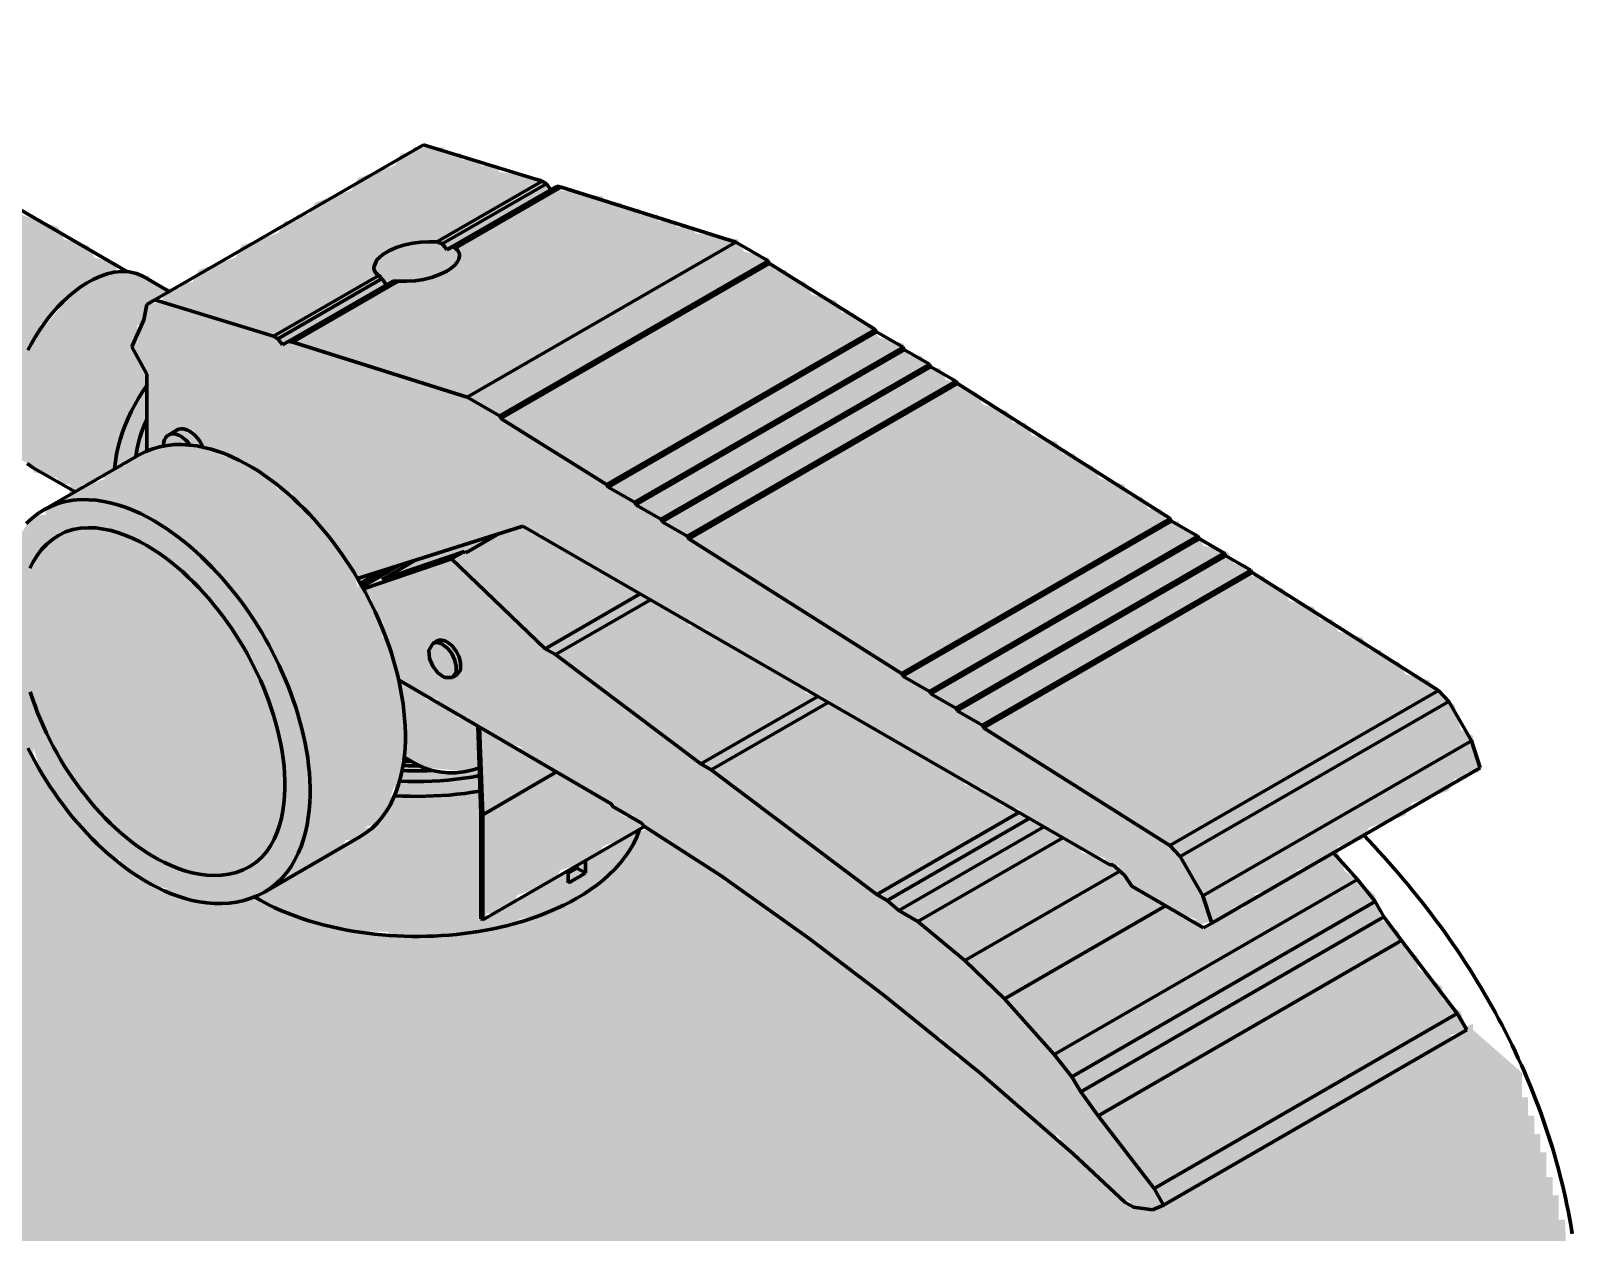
# Model space of a CAD drawing. Header units: millimetres. Extents: x 0 to 420, y 0 to 297.
# Drawn here: x 219.76 to 244.99, y 243.38 to 262.97 of the extents above; entities that cross this region are included whole.
import ezdxf

# ---------------------------------------------------------------- set-up
doc = ezdxf.new("R2010")
doc.units = ezdxf.units.MM
doc.layers.add('01-VISIBLE', color=7, linetype='CONTINUOUS', lineweight=70)
doc.layers.add('13-GRAFICA', color=30, linetype='CONTINUOUS', lineweight=18)

msp = doc.modelspace()

# ---------------------------------------------------------------- hatches: boundary and pattern name
at = {"layer": '13-GRAFICA', "true_color": 0x202020}
h = msp.add_hatch(color=7, dxfattribs=at)
h.dxf.hatch_style = 1
h.paths.add_polyline_path([(208.094, 245.275), (208.094, 258.175), (208.194, 258.175), (208.294, 259.275), (208.394, 259.275), (208.394, 259.475), (208.494, 259.475), (208.494, 259.775), (208.594, 259.775), (208.594, 260.075), (208.694, 260.075), (208.694, 260.275), (208.794, 260.275), (208.794, 260.575), (208.894, 260.575), (208.894, 260.675), (209.094, 260.775), (209.094, 260.975), (209.494, 261.275), (209.494, 261.475), (209.594, 261.475), (209.994, 261.975), (210.194, 261.975), (210.294, 262.175), (210.494, 262.175), (210.494, 262.275), (210.694, 262.275), (210.694, 262.375), (210.894, 262.375), (210.994, 262.575), (211.494, 262.675), (211.494, 262.775), (212.894, 262.875), (212.894, 262.975), (213.794, 262.875), (213.794, 262.775), (214.794, 262.675), (214.794, 262.575), (214.994, 262.575), (214.994, 262.475), (215.194, 262.475), (215.194, 262.375), (215.494, 262.375), (215.494, 262.275), (215.694, 262.275), (215.694, 262.175), (215.894, 262.175), (215.894, 262.075), (216.094, 262.075), (216.094, 261.975), (216.294, 261.975), (216.294, 261.875), (216.894, 261.675), (216.994, 261.475), (217.594, 261.275), (217.694, 261.075), (218.094, 260.975), (218.194, 260.775), (218.794, 260.575), (218.894, 260.375), (219.494, 260.175), (219.594, 259.975), (220.194, 259.775), (220.294, 259.575), (220.694, 259.475), (220.794, 259.275), (221.194, 259.175), (221.094, 258.975), (220.594, 258.875), (220.594, 258.775), (219.894, 258.175), (219.794, 257.775), (219.594, 257.675), (219.494, 256.975), (219.394, 256.975), (219.394, 256.475), (219.494, 256.475), (219.494, 256.175), (219.594, 256.175), (219.594, 256.075), (219.394, 256.075), (219.294, 256.275), (218.894, 256.375), (218.794, 256.575), (218.194, 256.775), (218.094, 256.975), (217.494, 257.175), (217.394, 257.375), (216.794, 257.575), (216.694, 257.775), (216.294, 257.875), (216.194, 258.075), (215.594, 258.275), (215.494, 258.475), (214.894, 258.675), (214.794, 258.875), (214.594, 258.875), (214.594, 258.975), (214.394, 258.975), (214.394, 259.075), (214.094, 259.075), (214.094, 259.175), (213.894, 259.175), (213.894, 259.275), (213.694, 259.275), (213.694, 259.375), (212.794, 259.475), (212.794, 259.375), (212.394, 259.375), (212.394, 259.275), (212.194, 259.275), (212.194, 259.175), (211.994, 259.075), (211.994, 258.875), (211.794, 258.775), (211.694, 258.175), (211.594, 258.175), (211.594, 257.275), (211.494, 257.275), (211.494, 248.775), (211.194, 248.675), (210.494, 247.875), (210.294, 247.875), (210.294, 247.775), (209.494, 247.075), (209.494, 246.875), (209.194, 246.675), (209.194, 246.475), (208.794, 246.175), (208.794, 245.975), (208.494, 245.775), (208.494, 245.575), (208.394, 245.575), (208.194, 245.275)])
at = {"layer": '13-GRAFICA', "true_color": 0xd6d9de}
h = msp.add_hatch(color=7, dxfattribs=at)
h.dxf.hatch_style = 1
h.paths.add_polyline_path([(224.794, 254.375), (224.794, 254.575), (224.194, 255.075), (224.194, 255.275), (224.094, 255.275), (223.994, 255.475), (223.794, 255.475), (223.794, 255.575), (223.494, 255.675), (223.394, 255.875), (223.194, 255.875), (223.194, 255.975), (222.594, 256.175), (222.394, 256.475), (222.094, 256.475), (221.894, 256.175), (221.694, 256.175), (221.694, 257.375), (221.594, 257.375), (221.594, 257.575), (221.494, 257.575), (221.394, 257.875), (221.494, 257.875), (221.594, 258.475), (221.894, 258.575), (221.994, 258.775), (222.194, 258.775), (222.194, 258.875), (222.394, 258.875), (222.494, 259.075), (223.094, 259.275), (223.194, 259.475), (223.794, 259.675), (223.894, 259.875), (224.094, 259.875), (224.094, 259.975), (224.294, 259.975), (224.394, 260.175), (224.994, 260.375), (225.094, 260.575), (225.694, 260.775), (225.794, 260.975), (225.994, 260.975), (225.994, 261.075), (226.494, 261.075), (226.494, 260.975), (226.794, 260.975), (226.794, 260.875), (227.094, 260.875), (227.094, 260.775), (227.394, 260.775), (227.394, 260.675), (228.094, 260.575), (228.194, 260.375), (228.394, 260.475), (228.394, 260.375), (229.094, 260.275), (229.094, 260.175), (229.394, 260.175), (229.394, 260.075), (229.694, 260.075), (229.694, 259.975), (229.994, 259.975), (229.994, 259.875), (230.294, 259.875), (230.294, 259.775), (230.594, 259.775), (230.594, 259.675), (231.294, 259.575), (231.394, 259.375), (231.794, 259.275), (231.894, 259.075), (232.094, 259.075), (232.094, 258.975), (232.394, 258.875), (232.494, 258.675), (232.894, 258.575), (232.994, 258.375), (233.194, 258.375), (233.194, 258.275), (233.494, 258.175), (233.594, 257.975), (233.994, 257.875), (234.094, 257.675), (234.294, 257.675), (234.394, 257.475), (234.594, 257.475), (234.694, 257.275), (234.894, 257.275), (234.894, 257.175), (235.194, 257.075), (235.294, 256.875), (235.694, 256.775), (235.794, 256.575), (235.994, 256.575), (236.094, 256.375), (236.494, 256.275), (236.594, 256.075), (236.794, 256.075), (236.794, 255.975), (237.094, 255.875), (237.194, 255.675), (237.594, 255.575), (237.694, 255.375), (237.894, 255.375), (237.994, 255.175), (238.194, 255.175), (238.294, 254.975), (238.494, 254.975), (238.494, 254.875), (238.794, 254.775), (238.894, 254.575), (239.294, 254.475), (239.394, 254.275), (239.594, 254.275), (239.694, 254.075), (239.894, 254.075), (239.894, 253.975), (240.194, 253.875), (240.294, 253.675), (240.694, 253.575), (240.794, 253.375), (240.994, 253.375), (241.094, 253.175), (241.494, 253.075), (241.594, 252.875), (241.794, 252.875), (241.794, 252.775), (242.094, 252.675), (242.194, 252.475), (242.594, 252.375), (242.594, 252.275), (242.994, 251.975), (243.094, 251.575), (243.294, 251.475), (243.394, 250.875), (243.194, 250.875), (243.194, 250.775), (242.994, 250.775), (242.894, 250.575), (242.294, 250.375), (242.194, 250.175), (241.594, 249.975), (241.494, 249.775), (241.294, 249.775), (241.294, 249.675), (241.094, 249.675), (240.994, 249.475), (240.394, 249.275), (240.294, 249.075), (239.694, 248.875), (239.594, 248.675), (239.394, 248.675), (239.394, 248.575), (238.794, 248.375), (238.794, 248.475), (238.194, 248.675), (238.094, 248.875), (237.694, 248.975), (237.694, 249.175), (237.594, 249.175), (237.494, 249.375), (237.294, 249.375), (237.294, 249.475), (236.694, 249.675), (236.594, 249.875), (236.194, 249.975), (236.094, 250.175), (235.894, 250.175), (235.894, 250.275), (235.494, 250.375), (235.394, 250.575), (234.794, 250.775), (234.694, 250.975), (234.294, 251.075), (234.194, 251.275), (233.594, 251.475), (233.494, 251.675), (232.894, 251.875), (232.794, 252.075), (232.194, 252.275), (232.094, 252.475), (231.694, 252.575), (231.594, 252.775), (230.994, 252.975), (230.894, 253.175), (230.294, 253.375), (230.194, 253.575), (229.594, 253.775), (229.494, 253.975), (229.094, 254.075), (228.994, 254.275), (228.394, 254.475), (228.294, 254.675), (228.094, 254.675), (228.094, 254.775), (227.894, 254.775), (227.894, 254.875), (227.594, 254.875), (227.594, 254.775), (227.294, 254.775), (227.294, 254.675), (226.894, 254.675), (226.894, 254.575), (226.594, 254.575), (226.594, 254.475), (226.294, 254.475), (226.294, 254.375), (225.994, 254.375), (225.994, 254.275), (225.694, 254.275), (225.694, 254.175), (225.394, 254.175), (225.394, 254.075), (224.994, 254.075), (224.994, 254.275)])
h = msp.add_hatch(color=7, dxfattribs=at)
h.dxf.hatch_style = 1
h.paths.add_polyline_path([(220.194, 255.675), (219.794, 255.775), (219.794, 255.875), (219.594, 255.975), (219.594, 256.175), (219.494, 256.175), (219.494, 256.475), (219.394, 256.475), (219.394, 256.975), (219.494, 256.975), (219.594, 257.675), (219.794, 257.775), (219.894, 258.175), (219.994, 258.175), (220.594, 258.875), (221.094, 258.975), (221.094, 259.075), (221.694, 258.975), (221.694, 258.875), (221.994, 258.775), (221.994, 258.675), (221.594, 258.475), (221.594, 258.175), (221.494, 258.175), (221.494, 257.875), (221.394, 257.875), (221.494, 257.575), (221.594, 257.575), (221.594, 257.375), (221.694, 257.375), (221.694, 256.675), (221.594, 256.675), (221.594, 256.375), (221.494, 256.375), (221.494, 255.975), (221.094, 255.875), (220.994, 255.675), (220.794, 255.675), (220.794, 255.575), (220.594, 255.575), (220.594, 255.475), (220.394, 255.475), (220.394, 255.575), (220.194, 255.575)])
h = msp.add_hatch(color=7, dxfattribs=at)
h.dxf.hatch_style = 1
h.paths.add_polyline_path([(221.494, 256.375), (221.594, 256.375), (221.594, 256.675), (221.694, 256.675), (221.694, 256.075), (221.494, 256.075)])
h = msp.add_hatch(color=7, dxfattribs=at)
h.dxf.hatch_style = 1
h.paths.add_polyline_path([(222.594, 256.275), (222.594, 256.175), (221.894, 256.175), (222.094, 256.475), (222.394, 256.475), (222.394, 256.375)])
at = {"layer": '13-GRAFICA', "true_color": 0xffffff}
h = msp.add_hatch(color=7, dxfattribs=at)
h.dxf.hatch_style = 1
h.paths.add_polyline_path([(219.194, 252.675), (219.194, 254.075), (219.294, 254.075), (219.294, 254.375), (219.394, 254.375), (219.394, 254.575), (219.494, 254.575), (219.494, 254.775), (219.594, 254.775), (219.794, 255.075), (219.994, 255.075), (219.994, 255.175), (220.294, 255.275), (220.394, 255.475), (220.994, 255.675), (221.094, 255.875), (221.294, 255.875), (221.294, 255.975), (221.494, 255.975), (221.494, 256.075), (221.694, 256.075), (221.694, 256.175), (222.794, 256.175), (222.794, 256.075), (223.394, 255.875), (223.494, 255.675), (223.694, 255.675), (223.794, 255.475), (223.994, 255.475), (223.994, 255.375), (224.194, 255.275), (224.194, 255.075), (224.794, 254.575), (224.794, 254.375), (224.994, 254.275), (225.094, 253.875), (225.294, 253.775), (225.294, 253.575), (225.394, 253.575), (225.394, 253.375), (225.494, 253.375), (225.494, 253.075), (225.594, 253.075), (225.594, 252.775), (225.694, 252.775), (225.694, 252.375), (225.794, 252.375), (225.794, 251.875), (225.894, 251.875), (225.894, 251.075), (225.794, 251.075), (225.794, 250.675), (225.694, 250.675), (225.494, 250.075), (225.194, 249.975), (225.094, 249.775), (224.894, 249.775), (224.794, 249.575), (224.394, 249.475), (224.294, 249.275), (223.694, 249.075), (223.594, 248.875), (223.294, 248.875), (223.294, 248.775), (222.294, 248.775), (222.294, 248.875), (221.994, 248.875), (221.994, 248.975), (221.594, 249.075), (221.494, 249.275), (221.294, 249.275), (221.194, 249.475), (220.994, 249.475), (220.894, 249.775), (220.194, 250.375), (220.194, 250.575), (219.994, 250.675), (219.794, 251.275), (219.594, 251.375), (219.494, 251.975), (219.394, 251.975), (219.394, 252.175), (219.294, 252.175), (219.294, 252.675)])
at = {"layer": '13-GRAFICA', "true_color": 0xd6d9de}
h = msp.add_hatch(color=7, dxfattribs=at)
h.dxf.hatch_style = 1
h.paths.add_polyline_path([(226.894, 254.575), (226.894, 254.675), (227.294, 254.675), (227.294, 254.775), (227.894, 254.875), (227.894, 254.775), (228.294, 254.675), (228.394, 254.475), (228.994, 254.275), (229.094, 254.075), (229.494, 253.975), (229.594, 253.775), (230.194, 253.575), (230.294, 253.375), (230.494, 253.375), (230.494, 253.275), (230.894, 253.175), (230.994, 252.975), (231.594, 252.775), (231.694, 252.575), (232.094, 252.475), (232.194, 252.275), (232.394, 252.275), (232.394, 252.175), (232.794, 252.075), (232.894, 251.875), (233.494, 251.675), (233.594, 251.475), (234.194, 251.275), (234.294, 251.075), (234.694, 250.975), (234.794, 250.775), (234.994, 250.775), (234.994, 250.675), (235.394, 250.575), (235.494, 250.375), (236.094, 250.175), (236.194, 249.975), (236.594, 249.875), (236.694, 249.675), (236.894, 249.675), (236.894, 249.575), (237.494, 249.375), (237.494, 249.275), (237.694, 249.175), (237.694, 248.975), (238.094, 248.875), (238.194, 248.675), (238.394, 248.675), (238.394, 248.575), (238.594, 248.575), (238.594, 248.475), (238.794, 248.475), (238.794, 248.375), (238.994, 248.375), (238.994, 248.475), (239.594, 248.675), (239.694, 248.875), (239.894, 248.875), (239.894, 248.975), (240.294, 249.075), (240.394, 249.275), (240.594, 249.275), (240.594, 249.375), (240.794, 249.375), (240.794, 249.475), (241.094, 249.575), (241.194, 249.275), (241.694, 248.875), (241.794, 248.475), (242.094, 248.275), (242.094, 248.075), (242.194, 248.075), (242.194, 247.975), (242.394, 247.875), (242.394, 247.675), (242.794, 247.375), (242.794, 247.175), (243.094, 246.975), (243.194, 246.675), (242.894, 246.575), (242.794, 246.375), (242.194, 246.175), (242.094, 245.975), (241.694, 245.875), (241.594, 245.675), (240.994, 245.475), (240.894, 245.275), (240.294, 245.075), (240.194, 244.875), (239.794, 244.775), (239.694, 244.575), (239.094, 244.375), (238.994, 244.175), (238.394, 243.975), (238.294, 243.775), (237.694, 243.775), (237.694, 243.875), (237.394, 243.975), (236.494, 244.975), (236.294, 244.975), (235.694, 245.675), (235.494, 245.675), (235.094, 246.175), (234.894, 246.175), (234.894, 246.275), (234.794, 246.275), (234.594, 246.575), (234.394, 246.575), (233.994, 247.075), (233.794, 247.075), (233.594, 247.375), (233.394, 247.375), (233.194, 247.675), (232.994, 247.675), (232.694, 248.075), (232.494, 248.075), (232.394, 248.275), (232.194, 248.275), (231.994, 248.575), (231.794, 248.575), (231.794, 248.675), (231.494, 248.775), (231.294, 249.075), (231.094, 249.075), (231.094, 249.175), (230.794, 249.275), (230.694, 249.475), (230.294, 249.575), (230.194, 249.775), (229.994, 249.775), (229.894, 249.975), (229.694, 249.975), (229.594, 250.175), (229.394, 250.175), (229.394, 250.275), (229.094, 250.375), (228.994, 250.575), (228.394, 250.775), (228.294, 250.975), (227.894, 251.075), (227.794, 251.275), (227.194, 251.475), (227.094, 251.675), (226.894, 251.675), (226.894, 251.775), (226.794, 251.775), (226.794, 252.475), (226.794, 252.675), (226.794, 254.575)])
h = msp.add_hatch(color=7, dxfattribs=at)
h.dxf.hatch_style = 1
h.paths.add_polyline_path([(226.294, 254.475), (226.594, 254.475), (226.594, 254.575), (226.794, 254.575), (226.794, 252.675), (226.494, 253.075), (226.294, 252.975), (226.294, 254.375)])
at = {"layer": '13-GRAFICA', "true_color": 0xc4c8ce}
h = msp.add_hatch(color=7, dxfattribs=at)
h.dxf.hatch_style = 1
h.paths.add_polyline_path([(211.194, 248.675), (211.394, 248.675), (211.394, 248.775), (211.494, 248.775), (212.094, 249.475), (212.294, 249.475), (212.994, 250.275), (213.194, 250.275), (213.794, 250.975), (213.994, 250.975), (214.694, 251.775), (214.894, 251.775), (215.594, 252.575), (215.794, 252.575), (215.794, 252.675), (215.894, 252.675), (216.494, 253.375), (216.694, 253.375), (217.394, 254.175), (217.694, 254.175), (217.694, 254.275), (218.494, 254.275), (218.494, 254.375), (219.294, 254.375), (219.294, 254.075), (219.194, 254.075), (219.194, 252.675), (219.294, 252.675), (219.294, 252.175), (219.394, 252.175), (219.394, 251.975), (219.494, 251.975), (219.594, 251.375), (219.794, 251.275), (219.794, 251.075), (219.894, 251.075), (219.994, 250.675), (220.194, 250.575), (220.194, 250.375), (220.894, 249.775), (220.994, 249.475), (221.194, 249.475), (221.194, 249.375), (221.494, 249.275), (221.594, 249.075), (221.794, 249.075), (221.794, 248.975), (221.994, 248.975), (221.994, 248.875), (222.294, 248.875), (222.294, 248.775), (223.294, 248.775), (223.294, 248.875), (223.494, 248.875), (223.494, 248.775), (223.694, 248.775), (223.694, 248.675), (223.894, 248.675), (223.894, 248.575), (224.094, 248.575), (224.094, 248.475), (224.894, 248.375), (224.894, 248.275), (226.494, 248.175), (226.494, 248.275), (227.694, 248.375), (227.694, 248.475), (227.994, 248.475), (227.994, 248.575), (228.194, 248.575), (228.194, 248.675), (228.694, 248.775), (228.894, 249.075), (229.094, 249.075), (229.094, 249.175), (229.494, 249.475), (229.594, 249.875), (229.894, 249.975), (229.994, 249.775), (230.194, 249.775), (230.294, 249.575), (230.694, 249.475), (230.794, 249.275), (230.994, 249.275), (231.094, 249.075), (231.294, 249.075), (231.494, 248.775), (231.694, 248.775), (231.794, 248.575), (231.994, 248.575), (232.194, 248.275), (232.394, 248.275), (232.494, 248.075), (232.694, 248.075), (232.994, 247.675), (233.194, 247.675), (233.194, 247.575), (233.294, 247.575), (233.394, 247.375), (233.594, 247.375), (233.794, 247.075), (233.994, 247.075), (234.394, 246.575), (234.594, 246.575), (234.594, 246.475), (234.694, 246.475), (234.894, 246.175), (235.094, 246.175), (235.494, 245.675), (235.694, 245.675), (236.294, 244.975), (236.494, 244.975), (236.494, 244.875), (236.594, 244.875), (237.394, 243.975), (237.594, 243.975), (237.694, 243.775), (238.294, 243.775), (238.394, 243.975), (238.994, 244.175), (239.094, 244.375), (239.694, 244.575), (239.794, 244.775), (240.194, 244.875), (240.294, 245.075), (240.894, 245.275), (240.994, 245.475), (241.594, 245.675), (241.694, 245.875), (242.094, 245.975), (242.194, 246.175), (242.794, 246.375), (242.894, 246.575), (243.094, 246.575), (243.094, 246.675), (243.294, 246.775), (243.294, 246.675), (244.094, 245.975), (244.094, 245.575), (244.194, 245.575), (244.194, 245.275), (244.294, 245.275), (244.294, 244.975), (244.394, 244.975), (244.394, 244.675), (244.494, 244.675), (244.494, 244.275), (244.594, 244.275), (244.594, 243.975), (244.694, 243.975), (244.694, 243.575), (244.794, 243.575), (244.894, 241.675), (244.994, 241.675), (244.994, 239.775), (244.894, 239.775), (244.894, 239.475), (244.794, 239.475), (244.794, 239.175), (244.694, 239.175), (244.694, 238.875), (244.594, 238.875), (244.494, 238.175), (244.394, 238.175), (244.394, 237.875), (244.294, 237.875), (244.194, 237.375), (243.994, 237.275), (243.994, 237.075), (243.694, 236.875), (243.694, 236.675), (243.294, 236.375), (243.294, 236.175), (242.994, 235.975), (242.994, 235.775), (242.594, 235.475), (242.594, 235.275), (242.494, 235.275), (242.094, 234.775), (241.894, 234.775), (241.694, 234.475), (241.494, 234.475), (241.394, 234.275), (241.194, 234.275), (240.994, 233.975), (240.794, 233.975), (240.594, 233.675), (240.394, 233.675), (240.194, 233.375), (239.994, 233.375), (239.994, 233.275), (239.894, 233.275), (239.794, 233.075), (239.594, 233.075), (239.494, 232.875), (238.994, 232.775), (238.994, 232.675), (238.794, 232.675), (238.794, 232.575), (238.594, 232.575), (238.594, 232.475), (238.394, 232.475), (238.394, 232.375), (238.194, 232.375), (238.194, 232.275), (237.894, 232.275), (237.894, 232.175), (237.694, 232.175), (237.694, 232.075), (237.494, 232.075), (237.494, 231.975), (237.294, 231.975), (237.294, 231.875), (236.994, 231.875), (236.994, 231.775), (236.794, 231.775), (236.794, 231.675), (236.594, 231.675), (236.594, 231.575), (236.394, 231.575), (236.394, 231.475), (236.194, 231.475), (236.194, 231.375), (235.894, 231.375), (235.894, 231.275), (235.594, 231.275), (235.594, 231.175), (235.194, 231.175), (235.194, 231.075), (234.794, 231.075), (234.794, 230.975), (234.394, 230.975), (234.394, 230.875), (233.694, 230.775), (233.694, 230.675), (233.294, 230.675), (233.294, 230.575), (232.894, 230.575), (232.894, 230.475), (232.494, 230.475), (232.494, 230.375), (232.094, 230.375), (232.094, 230.275), (231.694, 230.275), (231.694, 230.175), (229.894, 230.075), (229.894, 229.975), (228.994, 229.975), (228.994, 229.875), (227.994, 229.875), (227.994, 229.775), (222.494, 229.875), (222.494, 229.975), (221.894, 229.975), (221.894, 230.075), (221.394, 230.075), (221.394, 230.175), (220.794, 230.175), (220.794, 230.275), (220.294, 230.275), (220.294, 230.375), (219.694, 230.375), (219.694, 230.475), (219.094, 230.475), (219.094, 230.575), (218.094, 230.675), (218.094, 230.775), (217.894, 230.775), (217.894, 230.875), (217.594, 230.875), (217.594, 230.975), (217.294, 230.975), (217.294, 231.075), (216.994, 231.075), (216.994, 231.175), (216.094, 231.375), (216.094, 231.475), (215.894, 231.475), (215.894, 231.575), (215.594, 231.575), (215.594, 231.675), (215.294, 231.675), (215.294, 231.775), (214.394, 231.975), (214.394, 232.075), (213.994, 232.175), (213.894, 232.375), (213.294, 232.575), (213.194, 232.775), (212.794, 232.875), (212.694, 233.075), (212.494, 233.075), (212.494, 233.175), (212.094, 233.275), (211.994, 233.475), (211.794, 233.475), (211.794, 233.575), (211.394, 233.675), (211.294, 233.875), (211.094, 233.875), (210.094, 234.975), (209.894, 234.975), (209.894, 235.075), (208.694, 236.175), (208.694, 236.375), (208.494, 236.475), (208.494, 236.675), (208.394, 236.675), (208.394, 236.875), (208.294, 236.875), (208.294, 237.075), (208.194, 237.075), (207.994, 237.675), (207.794, 237.775), (207.794, 237.975), (207.694, 237.975), (207.694, 238.175), (207.594, 238.175), (207.594, 238.375), (207.494, 238.375), (207.494, 238.575), (207.394, 238.575), (207.394, 238.875), (207.294, 238.875), (207.294, 239.875), (207.194, 239.875), (207.194, 240.775), (207.094, 240.775), (207.094, 242.475), (207.194, 242.475), (207.194, 242.875), (207.294, 242.875), (207.294, 243.175), (207.394, 243.175), (207.394, 243.475), (207.494, 243.475), (207.494, 243.875), (207.594, 243.875), (207.794, 244.775), (207.894, 244.775), (207.894, 244.975), (208.094, 245.075), (208.094, 245.275), (208.494, 245.575), (208.494, 245.775), (208.794, 245.975), (208.794, 246.175), (209.194, 246.475), (209.194, 246.675), (209.494, 246.875), (209.494, 247.075), (209.594, 247.075), (210.294, 247.875), (210.494, 247.875)])
at = {"layer": '13-GRAFICA', "true_color": 0xd6d9de}
h = msp.add_hatch(color=7, dxfattribs=at)
h.dxf.hatch_style = 1
h.paths.add_polyline_path([(225.694, 252.775), (225.594, 252.775), (225.494, 253.375), (225.394, 253.375), (225.294, 253.775), (225.094, 253.875), (225.094, 254.075), (225.394, 254.075), (225.394, 254.175), (225.694, 254.175), (225.694, 254.275), (225.994, 254.275), (225.994, 254.375), (226.294, 254.375), (226.294, 252.975), (226.294, 252.575), (226.294, 252.1), (225.994, 252.175), (225.894, 252.375), (225.694, 252.375)])
h = msp.add_hatch(color=7, dxfattribs=at)
h.dxf.hatch_style = 1
h.paths.add_polyline_path([(226.494, 252.375), (226.494, 252.475), (226.294, 252.575), (226.294, 252.975), (226.394, 252.975), (226.394, 253.075), (226.794, 252.775), (226.794, 252.475)])
h = msp.add_hatch(color=7, dxfattribs=at)
h.dxf.hatch_style = 1
h.paths.add_polyline_path([(226.694, 251.775), (226.594, 251.975), (226.394, 251.975), (226.394, 252.075), (226.294, 252.1), (226.294, 252.575), (226.394, 252.575), (226.494, 252.375), (226.794, 252.475), (226.794, 251.775)])
h = msp.add_hatch(color=7, dxfattribs=at)
h.dxf.hatch_style = 1
h.paths.add_polyline_path([(225.794, 252.375), (225.894, 252.375), (225.994, 252.175), (226.194, 252.175), (226.194, 252.075), (226.594, 251.975), (226.694, 251.775), (227.094, 251.675), (227.094, 250.975), (226.994, 250.975), (226.994, 250.875), (225.994, 250.975), (225.994, 251.075), (225.894, 251.075), (225.894, 251.875), (225.794, 251.875)])
at = {"layer": '13-GRAFICA', "true_color": 0xc81e2d}
h = msp.add_hatch(color=7, dxfattribs=at)
h.dxf.hatch_style = 1
h.paths.add_polyline_path([(227.094, 248.475), (227.094, 251.575), (227.394, 251.475), (227.394, 251.375), (227.594, 251.375), (227.594, 251.275), (227.794, 251.275), (227.894, 251.075), (228.294, 250.975), (228.394, 250.775), (228.994, 250.575), (229.094, 250.375), (229.294, 250.375), (229.394, 250.175), (229.694, 250.075), (229.694, 249.875), (229.094, 249.675), (228.994, 249.475), (228.394, 249.275), (228.294, 249.075), (227.694, 248.875), (227.594, 248.675), (227.394, 248.675), (227.394, 248.575), (227.194, 248.575), (227.194, 248.475)])
at = {"layer": '13-GRAFICA', "true_color": 0xc4c8ce}
h = msp.add_hatch(color=7, dxfattribs=at)
h.dxf.hatch_style = 1
h.paths.add_polyline_path([(224.094, 248.475), (224.094, 248.575), (223.894, 248.575), (223.894, 248.675), (223.694, 248.675), (223.694, 248.775), (223.494, 248.775), (223.494, 248.875), (223.594, 248.875), (223.694, 249.075), (224.294, 249.275), (224.394, 249.475), (224.794, 249.575), (224.794, 249.675), (225.094, 249.775), (225.194, 249.975), (225.394, 249.975), (225.494, 250.275), (225.594, 250.275), (225.594, 250.475), (225.694, 250.475), (225.694, 250.675), (225.794, 250.675), (225.794, 250.975), (226.294, 250.975), (226.294, 250.875), (226.994, 250.875), (226.994, 250.975), (227.094, 250.975), (227.094, 248.475), (229.594, 249.875), (229.494, 249.475), (229.394, 249.475), (229.094, 249.075), (228.894, 249.075), (228.694, 248.775), (228.194, 248.675), (228.194, 248.575), (227.694, 248.475), (227.694, 248.375), (226.494, 248.275), (226.494, 248.175), (225.594, 248.175), (225.594, 248.275), (224.894, 248.275), (224.894, 248.375)])

# ---------------------------------------------------------------- linework, layer by layer
at = {"layer": '01-VISIBLE'}
for p, q in [((221.331, 259.046), (216.315, 261.942)), ((226.161, 261.117), (221.777, 258.586)), ((228.1, 260.523), (226.161, 261.117)), ((228.1, 260.523), (226.381, 259.531)), ((228.172, 260.482), (226.469, 259.499)), ((228.172, 260.482), (228.1, 260.523)), ((228.244, 260.384), (228.172, 260.482)), ((228.34, 260.44), (226.633, 259.455)), ((228.412, 260.426), (226.686, 259.429)), ((228.412, 260.426), (228.34, 260.44)), ((231.262, 259.527), (228.412, 260.426)), ((226.878, 256.996), (231.262, 259.527)), ((231.788, 259.223), (231.262, 259.527)), ((227.404, 256.692), (231.788, 259.223)), ((231.812, 259.182), (231.788, 259.223)), ((222.012, 258.722), (221.592, 258.965)), ((225.434, 258.984), (223.715, 257.992)), ((227.428, 256.651), (231.812, 259.182)), ((233.536, 258.103), (231.812, 259.182)), ((225.49, 258.933), (223.788, 257.95)), ((225.662, 258.894), (223.956, 257.909)), ((225.755, 258.892), (224.028, 257.895)), ((221.645, 258.51), (221.597, 258.261)), ((221.777, 258.586), (221.645, 258.51)), ((223.715, 257.992), (221.777, 258.586)), ((221.597, 258.261), (221.405, 257.819)), ((223.788, 257.95), (223.715, 257.992)), ((223.86, 257.853), (223.788, 257.95)), ((233.536, 258.103), (229.152, 255.572)), ((233.56, 258.063), (229.176, 255.532)), ((233.56, 258.063), (233.536, 258.103)), ((233.991, 257.814), (233.56, 258.063)), ((221.405, 257.819), (221.645, 257.376)), ((223.956, 257.909), (223.86, 257.853)), ((224.028, 257.895), (223.956, 257.909)), ((226.878, 256.996), (224.028, 257.895)), ((233.991, 257.814), (229.607, 255.283)), ((234.015, 257.772), (229.631, 255.241)), ((234.015, 257.772), (233.991, 257.814)), ((234.422, 257.537), (234.015, 257.772)), ((234.422, 257.537), (230.038, 255.006)), ((234.446, 257.496), (230.062, 254.964)), ((234.446, 257.496), (234.422, 257.537)), ((234.854, 257.26), (234.446, 257.496)), ((221.645, 257.376), (221.645, 256.119)), ((234.854, 257.26), (230.47, 254.729)), ((234.878, 257.219), (230.494, 254.688)), ((234.878, 257.219), (234.854, 257.26)), ((238.35, 255.02), (234.878, 257.219)), ((227.404, 256.692), (226.878, 256.996)), ((227.428, 256.651), (227.404, 256.692)), ((222.001, 256.381), (222.142, 256.463)), ((229.152, 255.572), (227.428, 256.651)), ((221.522, 256.057), (219.967, 255.159)), ((220.475, 255.453), (219.792, 255.847)), ((229.176, 255.532), (229.152, 255.572)), ((229.607, 255.283), (229.176, 255.532)), ((229.631, 255.241), (229.607, 255.283)), ((230.038, 255.006), (229.631, 255.241)), ((230.062, 254.964), (230.038, 255.006)), ((230.47, 254.729), (230.062, 254.964)), ((238.35, 255.02), (233.966, 252.489)), ((238.374, 254.978), (233.99, 252.447)), ((238.374, 254.978), (238.35, 255.02)), ((238.805, 254.729), (238.374, 254.978)), ((225.086, 254.041), (227.787, 254.895)), ((227.4, 254.773), (226.855, 254.458)), ((227.787, 254.895), (237.365, 249.365)), ((230.494, 254.688), (230.47, 254.729)), ((233.966, 252.489), (230.494, 254.688)), ((238.805, 254.729), (234.421, 252.198)), ((238.829, 254.688), (234.445, 252.157)), ((238.829, 254.688), (238.805, 254.729)), ((239.235, 254.453), (238.829, 254.688)), ((225.489, 254.026), (226.831, 254.48)), ((226.619, 254.358), (226.831, 254.48)), ((226.831, 254.48), (226.855, 254.458)), ((239.235, 254.453), (234.851, 251.922)), ((239.259, 254.412), (234.875, 251.881)), ((239.259, 254.412), (239.235, 254.453)), ((239.666, 254.177), (239.259, 254.412)), ((225.132, 253.962), (225.489, 254.168)), ((225.135, 253.957), (225.515, 254.176)), ((225.137, 253.953), (225.535, 254.183)), ((225.139, 253.95), (225.55, 254.187)), ((225.14, 253.948), (225.56, 254.191)), ((225.772, 254.257), (225.164, 253.906)), ((226.619, 254.358), (225.183, 253.871)), ((225.73, 254.244), (225.184, 253.929)), ((225.489, 254.026), (226.034, 254.341)), ((228.15, 252.894), (226.619, 254.358)), ((239.666, 254.177), (235.282, 251.645)), ((239.69, 254.135), (239.666, 254.177)), ((225.15, 253.931), (225.184, 253.929)), ((239.69, 254.135), (235.306, 251.604)), ((242.732, 252.214), (239.69, 254.135)), ((228.15, 252.894), (229.702, 253.79)), ((228.319, 252.797), (229.87, 253.692)), ((226.316, 252.98), (226.387, 253.021)), ((228.319, 252.797), (228.15, 252.894)), ((230.689, 251.013), (228.319, 252.797)), ((226.636, 252.426), (226.707, 252.466)), ((233.99, 252.447), (233.966, 252.489)), ((234.421, 252.198), (233.99, 252.447)), ((225.758, 252.389), (229.228, 250.363)), ((234.445, 252.157), (234.421, 252.198)), ((234.851, 251.922), (234.445, 252.157)), ((242.732, 252.214), (238.348, 249.683)), ((242.899, 252.034), (242.732, 252.214)), ((232.6, 252.117), (230.689, 251.013)), ((232.768, 252.019), (230.857, 250.916)), ((234.875, 251.881), (234.851, 251.922)), ((242.899, 252.034), (238.515, 249.503)), ((243.271, 251.391), (242.899, 252.034)), ((227.102, 250.202), (227.051, 251.634)), ((235.282, 251.645), (234.875, 251.881)), ((235.306, 251.604), (235.282, 251.645)), ((227.079, 251.617), (227.131, 250.186)), ((238.348, 249.683), (235.306, 251.604)), ((243.271, 251.391), (238.887, 248.86)), ((243.414, 250.948), (243.271, 251.391)), ((225.849, 251.122), (226.052, 251.004)), ((228.337, 250.883), (227.131, 250.186)), ((230.857, 250.916), (230.689, 251.013)), ((233.563, 248.884), (230.857, 250.916)), ((243.414, 250.948), (239.03, 248.417)), ((227.102, 248.487), (227.102, 250.202)), ((227.131, 250.186), (227.131, 248.471)), ((229.228, 250.363), (229.252, 250.321)), ((229.252, 250.321), (229.732, 250.044)), ((235.881, 250.222), (233.563, 248.884)), ((236.049, 250.125), (233.731, 248.787)), ((229.769, 249.994), (227.131, 248.471)), ((229.732, 250.044), (229.756, 250.003)), ((229.756, 250.003), (231.024, 249.187)), ((236.288, 249.987), (233.922, 248.621)), ((225.122, 249.822), (223.567, 248.924)), ((236.599, 249.807), (234.233, 248.441)), ((238.515, 249.503), (238.348, 249.683)), ((228.806, 249.235), (228.806, 249.438)), ((237.365, 249.365), (237.414, 249.365)), ((237.414, 249.365), (237.606, 249.198)), ((238.887, 248.86), (238.515, 249.503)), ((241.41, 249.128), (241.02, 249.566)), ((228.523, 249.23), (228.668, 249.314)), ((228.523, 249.072), (228.523, 249.275)), ((228.668, 249.314), (228.668, 249.358)), ((228.668, 249.314), (228.806, 249.235)), ((231.024, 249.187), (232.461, 248.165)), ((237.529, 249.265), (234.999, 247.805)), ((241.41, 249.128), (236.46, 246.27)), ((237.606, 249.198), (237.725, 249.019)), ((241.697, 248.768), (241.41, 249.128)), ((233.731, 248.787), (233.563, 248.884)), ((237.725, 249.019), (238.898, 248.341)), ((239.03, 248.417), (238.887, 248.86)), ((233.922, 248.621), (233.731, 248.787)), ((234.233, 248.441), (233.922, 248.621)), ((238.275, 248.701), (235.646, 247.183)), ((241.697, 248.768), (236.747, 245.91)), ((241.841, 248.52), (241.697, 248.768)), ((227.131, 248.471), (227.102, 248.487)), ((234.999, 247.805), (234.233, 248.441)), ((241.841, 248.52), (236.892, 245.662)), ((238.898, 248.341), (239.03, 248.417)), ((242.129, 248.132), (241.841, 248.52)), ((232.461, 248.165), (233.683, 247.237)), ((242.129, 248.132), (237.179, 245.274)), ((243.039, 246.943), (242.129, 248.132)), ((235.646, 247.183), (234.999, 247.805)), ((233.683, 247.237), (235.24, 245.979)), ((236.46, 246.27), (235.646, 247.183)), ((243.039, 246.943), (238.09, 244.085)), ((243.195, 246.674), (243.039, 246.943)), ((243.195, 246.674), (238.245, 243.816)), ((236.747, 245.91), (236.46, 246.27)), ((235.24, 245.979), (236.771, 244.652)), ((236.892, 245.662), (236.747, 245.91)), ((237.179, 245.274), (236.892, 245.662)), ((238.09, 244.085), (237.179, 245.274)), ((236.771, 244.652), (237.61, 243.864)), ((238.245, 243.816), (238.09, 244.085)), ((237.61, 243.864), (237.754, 243.781)), ((238.065, 243.74), (238.245, 243.816)), ((237.754, 243.781), (238.065, 243.74))]:
    msp.add_line(p, q, dxfattribs=at)
for points in [[(225.352, 259.119), (225.402, 259.238), (225.498, 259.326), (225.611, 259.394), (225.733, 259.445), (225.859, 259.484), (225.987, 259.512), (226.118, 259.53), (226.249, 259.536), (226.381, 259.531)], [(226.469, 259.499), (226.455, 259.505), (226.44, 259.51), (226.426, 259.516), (226.411, 259.521), (226.396, 259.526), (226.381, 259.531)], [(226.469, 259.499), (226.483, 259.484), (226.496, 259.468), (226.509, 259.453), (226.522, 259.437), (226.534, 259.421), (226.547, 259.405)], [(226.547, 259.405), (226.561, 259.413), (226.576, 259.421), (226.59, 259.43), (226.605, 259.438), (226.619, 259.446), (226.633, 259.455)], [(226.752, 259.305), (226.741, 259.251), (226.715, 259.201), (226.68, 259.158), (226.639, 259.12), (226.594, 259.087), (226.547, 259.057)], [(226.633, 259.455), (226.642, 259.451), (226.651, 259.447), (226.66, 259.443), (226.669, 259.439), (226.677, 259.434), (226.686, 259.429)], [(226.686, 259.429), (226.703, 259.413), (226.719, 259.395), (226.733, 259.375), (226.743, 259.353), (226.75, 259.329), (226.752, 259.305)], [(219.705, 257.763), (219.762, 257.872), (219.823, 257.978), (219.889, 258.082), (219.958, 258.183), (220.032, 258.281), (220.109, 258.376), (220.191, 258.468), (220.277, 258.556), (220.367, 258.639), (220.461, 258.718), (220.559, 258.791), (220.662, 258.858), (220.769, 258.917), (220.881, 258.968), (220.997, 259.009), (221.116, 259.036), (221.238, 259.049), (221.361, 259.042), (221.48, 259.015), (221.592, 258.965)], [(225.434, 258.984), (225.412, 259.001), (225.393, 259.02), (225.376, 259.041), (225.363, 259.065), (225.355, 259.091), (225.352, 259.119)], [(225.434, 258.984), (225.443, 258.975), (225.452, 258.966), (225.461, 258.958), (225.47, 258.949), (225.48, 258.941), (225.49, 258.933)], [(226.547, 259.057), (226.424, 258.998), (226.295, 258.952), (226.162, 258.92), (226.027, 258.898), (225.891, 258.889), (225.755, 258.892)], [(225.557, 258.833), (225.545, 258.849), (225.533, 258.866), (225.522, 258.882), (225.511, 258.899), (225.5, 258.916), (225.49, 258.933)], [(225.755, 258.892), (225.739, 258.892), (225.724, 258.892), (225.708, 258.892), (225.693, 258.892), (225.678, 258.893), (225.662, 258.894)], [(221.121, 255.826), (221.134, 255.948), (221.154, 256.07), (221.181, 256.19), (221.213, 256.309), (221.25, 256.426), (221.293, 256.541), (221.341, 256.655), (221.393, 256.766), (221.45, 256.876), (221.511, 256.983), (221.576, 257.087), (221.645, 257.189)], [(221.47, 256.027), (221.484, 256.132), (221.505, 256.235), (221.532, 256.338), (221.565, 256.438), (221.602, 256.537), (221.645, 256.634)], [(222.142, 256.463), (222.175, 256.476), (222.209, 256.482), (222.244, 256.48), (222.278, 256.472), (222.311, 256.459), (222.342, 256.443)], [(222.342, 256.443), (222.391, 256.41), (222.434, 256.372), (222.474, 256.329), (222.51, 256.283), (222.541, 256.234), (222.568, 256.182)], [(225.122, 249.822), (225.224, 249.888), (225.319, 249.963), (225.405, 250.047), (225.484, 250.139), (225.554, 250.238), (225.617, 250.342), (225.671, 250.45), (225.718, 250.562), (225.757, 250.676), (225.79, 250.793), (225.816, 250.911), (225.837, 251.03), (225.852, 251.15), (225.862, 251.271), (225.867, 251.392), (225.868, 251.513), (225.864, 251.634), (225.856, 251.755), (225.845, 251.875), (225.83, 251.995), (225.812, 252.115), (225.79, 252.234), (225.766, 252.353), (225.738, 252.471), (225.708, 252.588), (225.675, 252.704), (225.639, 252.82), (225.601, 252.935), (225.56, 253.049), (225.517, 253.162), (225.471, 253.274), (225.424, 253.385), (225.374, 253.496), (225.322, 253.605), (225.267, 253.713), (225.211, 253.82), (225.152, 253.926), (225.092, 254.031), (225.029, 254.135), (224.965, 254.237), (224.898, 254.338), (224.83, 254.438), (224.759, 254.536), (224.687, 254.633), (224.612, 254.729), (224.536, 254.823), (224.457, 254.915), (224.377, 255.006), (224.295, 255.095), (224.21, 255.181), (224.124, 255.266), (224.036, 255.349), (223.945, 255.43), (223.853, 255.508), (223.759, 255.584), (223.662, 255.657), (223.563, 255.727), (223.462, 255.794), (223.359, 255.857), (223.254, 255.917), (223.147, 255.973), (223.037, 256.025), (222.926, 256.072), (222.812, 256.114), (222.697, 256.15), (222.579, 256.18), (222.461, 256.203), (222.34, 256.218), (222.22, 256.225), (222.099, 256.224), (221.978, 256.212), (221.859, 256.19), (221.743, 256.157), (221.63, 256.112), (221.522, 256.057)], [(221.918, 256.202), (221.92, 256.236), (221.926, 256.27), (221.936, 256.303), (221.952, 256.334), (221.974, 256.36), (222.001, 256.381)], [(222.001, 256.381), (222.033, 256.395), (222.068, 256.4), (222.103, 256.398), (222.137, 256.39), (222.17, 256.378), (222.201, 256.361)], [(222.201, 256.361), (222.231, 256.342), (222.259, 256.321), (222.286, 256.297), (222.311, 256.272), (222.335, 256.245), (222.357, 256.217)], [(219.792, 255.847), (219.693, 255.919)], [(221.767, 254.981), (221.656, 255.042), (221.543, 255.098), (221.428, 255.15), (221.311, 255.197), (221.191, 255.237), (221.069, 255.271), (220.946, 255.298), (220.821, 255.316), (220.695, 255.326), (220.569, 255.327), (220.443, 255.316), (220.319, 255.295), (220.197, 255.262), (220.079, 255.216), (219.967, 255.159)], [(219.679, 254.937), (219.768, 255.02), (219.864, 255.094), (219.967, 255.159)], [(223.567, 248.924), (223.669, 248.99), (223.764, 249.066), (223.851, 249.151), (223.93, 249.243), (224.001, 249.343), (224.063, 249.447), (224.117, 249.556), (224.164, 249.669), (224.203, 249.784), (224.236, 249.901), (224.262, 250.02), (224.282, 250.14), (224.297, 250.261), (224.307, 250.383), (224.312, 250.504), (224.312, 250.626), (224.308, 250.748), (224.3, 250.869), (224.288, 250.991), (224.273, 251.112), (224.254, 251.232), (224.232, 251.352), (224.207, 251.471), (224.178, 251.589), (224.147, 251.707), (224.114, 251.824), (224.077, 251.94), (224.038, 252.056), (223.997, 252.17), (223.953, 252.284), (223.907, 252.397), (223.859, 252.508), (223.808, 252.619), (223.755, 252.729), (223.7, 252.838), (223.643, 252.945), (223.583, 253.051), (223.522, 253.157), (223.459, 253.261), (223.393, 253.363), (223.326, 253.465), (223.256, 253.565), (223.185, 253.664), (223.111, 253.761), (223.036, 253.856), (222.959, 253.95), (222.879, 254.043), (222.798, 254.133), (222.715, 254.222), (222.629, 254.309), (222.542, 254.394), (222.452, 254.476), (222.361, 254.557), (222.267, 254.635), (222.171, 254.71), (222.073, 254.782), (221.973, 254.852), (221.871, 254.918), (221.767, 254.981)], [(219.735, 254.206), (219.79, 254.314), (219.855, 254.416), (219.929, 254.512), (220.013, 254.599), (220.106, 254.677), (220.207, 254.743)], [(221.647, 254.577), (221.536, 254.638), (221.422, 254.693), (221.306, 254.743), (221.187, 254.786), (221.066, 254.821), (220.942, 254.847), (220.817, 254.864), (220.691, 254.869), (220.565, 254.86), (220.44, 254.837), (220.32, 254.799), (220.207, 254.743)], [(223.327, 249.339), (223.428, 249.407), (223.518, 249.488), (223.598, 249.58), (223.667, 249.68), (223.726, 249.786), (223.774, 249.898), (223.814, 250.013), (223.845, 250.13), (223.869, 250.25), (223.886, 250.37), (223.897, 250.491), (223.902, 250.613), (223.902, 250.735), (223.897, 250.856), (223.887, 250.977), (223.874, 251.098), (223.856, 251.219), (223.834, 251.338), (223.809, 251.457), (223.781, 251.576), (223.75, 251.693), (223.715, 251.81), (223.678, 251.926), (223.637, 252.04), (223.594, 252.154), (223.549, 252.267), (223.5, 252.379), (223.45, 252.489), (223.396, 252.599), (223.341, 252.707), (223.283, 252.814), (223.223, 252.919), (223.16, 253.024), (223.095, 253.127), (223.028, 253.228), (222.959, 253.328), (222.887, 253.426), (222.813, 253.523), (222.737, 253.618), (222.659, 253.711), (222.579, 253.803), (222.496, 253.892), (222.411, 253.979), (222.324, 254.064), (222.234, 254.146), (222.142, 254.226), (222.048, 254.303), (221.951, 254.377), (221.852, 254.447), (221.751, 254.514), (221.647, 254.577)], [(226.636, 252.426), (226.506, 252.426), (226.397, 252.503), (226.316, 252.61), (226.264, 252.734), (226.252, 252.867), (226.316, 252.98)], [(226.316, 252.98), (226.342, 252.991), (226.37, 252.995), (226.398, 252.993), (226.425, 252.987), (226.451, 252.977), (226.476, 252.964)], [(226.387, 253.021), (226.413, 253.031), (226.44, 253.036), (226.468, 253.034), (226.496, 253.028), (226.522, 253.018), (226.547, 253.005)], [(226.476, 252.964), (226.559, 252.898), (226.624, 252.814), (226.672, 252.719), (226.699, 252.617), (226.695, 252.511), (226.636, 252.426)], [(226.547, 253.005), (226.63, 252.939), (226.695, 252.855), (226.743, 252.76), (226.77, 252.657), (226.766, 252.552), (226.707, 252.466)], [(223.327, 249.339), (223.219, 249.285), (223.105, 249.243), (222.987, 249.215), (222.867, 249.198), (222.747, 249.193), (222.626, 249.199), (222.506, 249.214), (222.387, 249.239), (222.27, 249.27), (222.156, 249.309), (222.043, 249.354), (221.933, 249.405), (221.826, 249.461), (221.721, 249.521), (221.618, 249.585), (221.518, 249.654), (221.421, 249.725), (221.325, 249.8), (221.233, 249.878), (221.142, 249.959), (221.054, 250.042), (220.969, 250.127), (220.885, 250.215), (220.804, 250.305), (220.725, 250.397), (220.649, 250.491), (220.575, 250.586), (220.502, 250.683), (220.433, 250.782), (220.365, 250.883), (220.3, 250.985), (220.237, 251.088), (220.177, 251.193), (220.119, 251.3), (220.063, 251.407), (220.009, 251.516), (219.959, 251.626), (219.91, 251.737), (219.865, 251.849), (219.822, 251.962), (219.782, 252.076), (219.744, 252.191)], [(223.567, 248.924), (223.459, 248.868), (223.347, 248.822), (223.231, 248.785), (223.112, 248.759), (222.992, 248.742), (222.871, 248.735), (222.749, 248.736), (222.628, 248.746), (222.508, 248.763), (222.389, 248.787), (222.272, 248.818), (222.156, 248.855), (222.042, 248.897), (221.931, 248.944), (221.821, 248.996), (221.713, 249.053), (221.608, 249.113), (221.504, 249.177), (221.403, 249.244), (221.304, 249.314), (221.208, 249.388), (221.113, 249.464), (221.02, 249.542), (220.93, 249.623), (220.842, 249.707), (220.755, 249.792), (220.671, 249.88), (220.589, 249.969), (220.509, 250.06), (220.431, 250.153), (220.354, 250.248), (220.28, 250.344), (220.208, 250.442), (220.138, 250.541), (220.07, 250.642), (220.004, 250.744), (219.941, 250.847), (219.879, 250.951), (219.819, 251.057), (219.762, 251.164), (219.706, 251.272)], [(225.815, 250.906), (225.896, 250.903), (225.977, 250.901), (226.058, 250.901), (226.14, 250.901), (226.221, 250.903), (226.302, 250.907)], [(225.83, 250.988), (225.874, 250.986), (225.917, 250.985), (225.961, 250.984), (226.004, 250.983), (226.048, 250.983), (226.092, 250.983)], [(225.84, 251.055), (225.862, 251.055), (225.884, 251.054), (225.905, 251.053), (225.927, 251.052), (225.949, 251.052), (225.97, 251.051)], [(227.076, 250.952), (226.95, 250.911), (226.821, 250.884), (226.69, 250.871), (226.558, 250.87), (226.426, 250.883), (226.297, 250.908), (226.171, 250.948), (226.052, 251.004)], [(225.774, 250.734), (225.905, 250.729), (226.037, 250.727), (226.168, 250.729), (226.299, 250.733), (226.43, 250.74), (226.561, 250.75), (226.691, 250.764), (226.821, 250.78), (226.951, 250.8), (227.08, 250.823)], [(225.691, 250.495), (225.818, 250.489), (225.946, 250.486), (226.073, 250.485), (226.201, 250.487), (226.328, 250.491), (226.456, 250.498), (226.583, 250.507), (226.71, 250.519), (226.837, 250.534), (226.963, 250.551), (227.089, 250.571)], [(228.668, 248.824), (228.779, 248.891), (228.887, 248.963), (228.992, 249.038), (229.094, 249.119), (229.191, 249.204), (229.284, 249.295), (229.371, 249.391), (229.451, 249.492), (229.525, 249.599), (229.59, 249.711), (229.646, 249.827), (229.691, 249.949)], [(244.916, 243.344), (244.897, 243.463), (244.875, 243.581), (244.853, 243.699), (244.829, 243.817), (244.804, 243.935), (244.777, 244.052), (244.749, 244.169), (244.72, 244.286), (244.69, 244.402), (244.658, 244.518), (244.625, 244.634), (244.591, 244.749), (244.555, 244.864), (244.518, 244.979), (244.48, 245.093), (244.441, 245.207), (244.401, 245.32), (244.359, 245.433), (244.317, 245.545), (244.273, 245.657), (244.227, 245.769), (244.181, 245.88), (244.134, 245.99), (244.085, 246.1), (244.035, 246.21), (243.984, 246.319), (243.932, 246.427), (243.879, 246.535), (243.825, 246.642), (243.77, 246.749), (243.714, 246.856), (243.657, 246.961), (243.598, 247.067), (243.539, 247.171), (243.479, 247.275), (243.417, 247.379), (243.355, 247.482), (243.292, 247.584), (243.227, 247.686), (243.162, 247.787), (243.096, 247.887), (243.029, 247.987), (242.961, 248.086), (242.892, 248.185), (242.822, 248.283), (242.752, 248.38), (242.68, 248.477), (242.608, 248.573), (242.535, 248.668), (242.461, 248.763), (242.386, 248.857), (242.31, 248.951), (242.234, 249.044), (242.156, 249.136), (242.078, 249.227), (242, 249.318), (241.92, 249.408), (241.84, 249.498), (241.759, 249.587), (241.677, 249.675), (241.595, 249.763), (241.511, 249.85)], [(228.523, 249.072), (228.547, 249.084), (228.572, 249.097), (228.596, 249.11), (228.62, 249.124), (228.644, 249.137), (228.668, 249.151)], [(228.668, 249.151), (228.691, 249.165), (228.714, 249.178), (228.737, 249.192), (228.76, 249.206), (228.783, 249.22), (228.806, 249.235)], [(223.403, 248.843), (223.509, 248.783), (223.617, 248.727), (223.726, 248.673), (223.837, 248.624), (223.95, 248.577), (224.063, 248.533), (224.178, 248.493), (224.294, 248.455), (224.41, 248.42), (224.528, 248.388), (224.646, 248.359), (224.764, 248.332), (224.884, 248.308), (225.003, 248.286), (225.124, 248.267), (225.244, 248.25), (225.365, 248.236), (225.486, 248.224), (225.607, 248.214), (225.729, 248.207), (225.85, 248.202), (225.972, 248.199), (226.094, 248.199), (226.216, 248.201), (226.337, 248.205), (226.459, 248.212), (226.58, 248.221), (226.701, 248.232), (226.822, 248.246), (226.943, 248.262), (227.063, 248.28), (227.183, 248.301), (227.302, 248.324), (227.421, 248.35), (227.54, 248.379), (227.657, 248.41), (227.774, 248.444), (227.89, 248.481), (228.005, 248.521), (228.119, 248.563), (228.232, 248.609), (228.343, 248.658), (228.453, 248.71), (228.562, 248.765), (228.668, 248.824)]]:
    msp.add_lwpolyline(points, dxfattribs=at)

doc.saveas('drawing.dxf')
